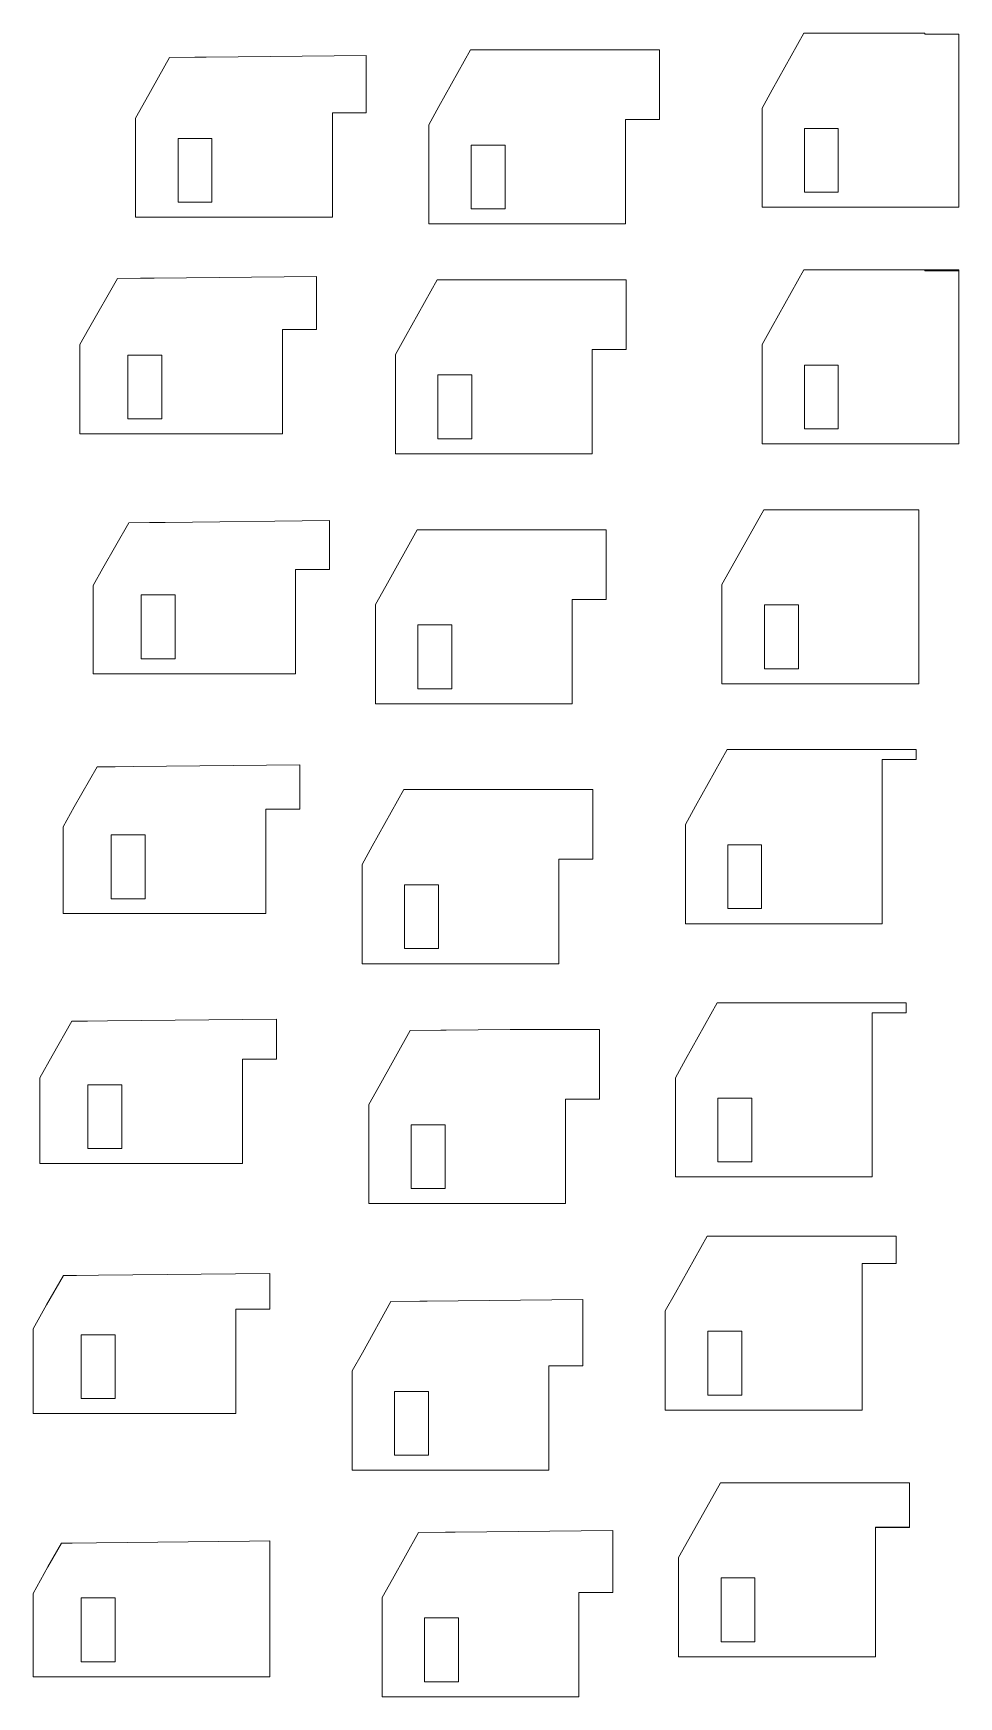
# Model space of a CAD drawing. Header units: millimetres. Extents: x -3396 to 75, y -180 to 2055.
# Drawn here: x -3395.9 to -3314.1, y 1804.7 to 1951.6 of the extents above; entities that cross this region are included whole.
import ezdxf

# ---------------------------------------------------------------- set-up
doc = ezdxf.new("R2010")
doc.units = ezdxf.units.MM

msp = doc.modelspace()

# ---------------------------------------------------------------- linework, layer by layer
at = {"color": 7, "linetype": 'Continuous', "lineweight": 15}
for p, q in [((-3327.81, 1951.6), (-3330.6, 1946.61)), ((-3327.81, 1951.6), (-3317.13, 1951.6)), ((-3317.13, 1951.52), (-3317.13, 1951.6)), ((-3317.13, 1951.52), (-3314.13, 1951.52)), ((-3314.13, 1951.52), (-3314.13, 1936.24)), ((-3383.82, 1949.47), (-3385.92, 1945.73)), ((-3383.82, 1949.47), (-3381.59, 1949.49)), ((-3380.57, 1949.5), (-3381.59, 1949.49)), ((-3366.44, 1949.65), (-3380.57, 1949.5)), ((-3366.44, 1944.57), (-3366.44, 1949.65)), ((-3357.23, 1950.13), (-3360.03, 1945.14)), ((-3357.23, 1950.13), (-3340.55, 1950.13)), ((-3340.55, 1943.98), (-3340.55, 1950.13)), ((-3330.6, 1946.61), (-3331.5, 1945)), ((-3385.92, 1945.73), (-3386.82, 1944.12)), ((-3360.03, 1945.14), (-3360.93, 1943.53)), ((-3331.5, 1945), (-3331.5, 1944.93)), ((-3331.5, 1944.93), (-3331.5, 1944.89)), ((-3331.5, 1944.89), (-3331.5, 1939.8)), ((-3386.82, 1944.12), (-3386.82, 1944.04)), ((-3386.82, 1944.04), (-3386.82, 1944.01)), ((-3386.82, 1944.01), (-3386.82, 1938.92)), ((-3369.44, 1944.57), (-3369.44, 1935.36)), ((-3366.44, 1944.57), (-3369.44, 1944.57)), ((-3360.93, 1943.53), (-3360.93, 1943.45)), ((-3360.93, 1943.45), (-3360.93, 1943.42)), ((-3360.93, 1943.42), (-3360.93, 1938.33)), ((-3343.55, 1943.98), (-3343.55, 1934.77)), ((-3343.55, 1943.98), (-3340.55, 1943.98)), ((-3324.76, 1943.2), (-3327.76, 1943.2)), ((-3327.76, 1943.2), (-3327.76, 1937.57)), ((-3324.76, 1937.57), (-3324.76, 1943.2)), ((-3380.07, 1942.31), (-3383.07, 1942.31)), ((-3383.07, 1942.31), (-3383.07, 1936.68)), ((-3380.07, 1936.68), (-3380.07, 1942.31)), ((-3354.18, 1941.73), (-3357.18, 1941.73)), ((-3357.18, 1941.73), (-3357.18, 1936.09)), ((-3354.18, 1936.09), (-3354.18, 1941.73)), ((-3386.82, 1938.92), (-3386.82, 1935.36)), ((-3331.5, 1939.8), (-3331.5, 1936.24)), ((-3360.93, 1938.33), (-3360.93, 1934.77)), ((-3327.76, 1937.57), (-3324.76, 1937.57)), ((-3383.07, 1936.68), (-3380.07, 1936.68)), ((-3357.18, 1936.09), (-3354.18, 1936.09)), ((-3331.5, 1936.24), (-3314.13, 1936.24)), ((-3386.82, 1935.36), (-3369.44, 1935.36)), ((-3360.93, 1934.77), (-3343.55, 1934.77)), ((-3390.98, 1925.48), (-3388.41, 1929.96)), ((-3388.41, 1929.96), (-3386.39, 1929.98)), ((-3385.18, 1929.99), (-3386.39, 1929.98)), ((-3370.85, 1930.14), (-3385.18, 1929.99)), ((-3370.85, 1925.45), (-3370.85, 1930.14)), ((-3327.81, 1930.71), (-3330.6, 1925.72)), ((-3327.81, 1930.71), (-3317.13, 1930.71)), ((-3317.13, 1930.63), (-3317.13, 1930.71)), ((-3314.13, 1930.71), (-3317.13, 1930.71)), ((-3317.13, 1930.63), (-3314.13, 1930.63)), ((-3314.13, 1930.63), (-3314.13, 1930.71)), ((-3314.13, 1930.63), (-3314.13, 1915.35)), ((-3360.18, 1929.83), (-3362.97, 1924.84)), ((-3360.18, 1929.83), (-3343.49, 1929.83)), ((-3343.49, 1923.68), (-3343.49, 1929.83)), ((-3330.6, 1925.72), (-3331.5, 1924.11)), ((-3390.98, 1925.48), (-3391.73, 1924.12)), ((-3391.73, 1924.12), (-3391.73, 1923.62)), ((-3370.85, 1925.45), (-3373.85, 1925.45)), ((-3373.85, 1925.45), (-3373.85, 1916.23)), ((-3362.97, 1924.84), (-3363.87, 1923.23)), ((-3331.5, 1924.11), (-3331.5, 1924.04)), ((-3391.73, 1923.62), (-3391.73, 1922.96)), ((-3391.73, 1917.11), (-3391.73, 1922.96)), ((-3384.49, 1923.19), (-3387.49, 1923.19)), ((-3387.49, 1923.19), (-3387.49, 1917.56)), ((-3384.49, 1917.56), (-3384.49, 1923.19)), ((-3363.87, 1923.23), (-3363.87, 1923.15)), ((-3363.87, 1923.15), (-3363.87, 1923.12)), ((-3363.87, 1923.12), (-3363.87, 1918.03)), ((-3343.49, 1923.68), (-3346.49, 1923.68)), ((-3346.49, 1923.68), (-3346.49, 1914.47)), ((-3331.5, 1924.04), (-3331.5, 1924)), ((-3331.5, 1924), (-3331.5, 1918.91)), ((-3357.13, 1921.43), (-3360.13, 1921.43)), ((-3360.13, 1921.43), (-3360.13, 1915.79)), ((-3357.13, 1915.79), (-3357.13, 1921.43)), ((-3324.76, 1922.31), (-3327.76, 1922.31)), ((-3327.76, 1922.31), (-3327.76, 1916.68)), ((-3324.76, 1916.68), (-3324.76, 1922.31)), ((-3331.5, 1918.91), (-3331.5, 1915.35)), ((-3391.73, 1916.66), (-3391.73, 1917.11)), ((-3387.49, 1917.56), (-3384.49, 1917.56)), ((-3363.87, 1918.03), (-3363.87, 1914.47)), ((-3391.73, 1916.23), (-3391.73, 1916.66)), ((-3391.73, 1916.23), (-3373.85, 1916.23)), ((-3360.13, 1915.79), (-3357.13, 1915.79)), ((-3331.5, 1915.35), (-3314.13, 1915.35)), ((-3327.76, 1916.68), (-3324.76, 1916.68)), ((-3363.87, 1914.47), (-3346.49, 1914.47)), ((-3331.34, 1909.53), (-3334.14, 1904.54)), ((-3331.34, 1909.53), (-3317.66, 1909.53)), ((-3317.66, 1909.53), (-3317.66, 1894.17)), ((-3389.7, 1904.38), (-3387.4, 1908.39)), ((-3387.4, 1908.39), (-3385.59, 1908.41)), ((-3384.2, 1908.42), (-3385.59, 1908.41)), ((-3369.68, 1908.57), (-3384.2, 1908.42)), ((-3369.68, 1904.26), (-3369.68, 1908.57)), ((-3361.94, 1907.77), (-3364.73, 1902.77)), ((-3361.94, 1907.77), (-3345.26, 1907.77)), ((-3345.26, 1901.61), (-3345.26, 1907.77)), ((-3389.7, 1904.38), (-3390.56, 1902.83)), ((-3372.68, 1904.26), (-3372.68, 1895.05)), ((-3369.68, 1904.26), (-3372.68, 1904.26)), ((-3334.14, 1904.54), (-3335.04, 1902.93)), ((-3390.56, 1902.83), (-3390.55, 1902.44)), ((-3390.55, 1902.44), (-3390.56, 1901.78)), ((-3364.73, 1902.77), (-3365.63, 1901.16)), ((-3335.04, 1902.93), (-3335.04, 1902.85)), ((-3335.04, 1902.85), (-3335.04, 1902.82)), ((-3335.04, 1902.82), (-3335.04, 1897.73)), ((-3390.56, 1901.78), (-3390.56, 1895.93)), ((-3383.31, 1902.01), (-3386.31, 1902.01)), ((-3386.31, 1902.01), (-3386.31, 1896.38)), ((-3383.31, 1896.38), (-3383.31, 1902.01)), ((-3365.63, 1901.16), (-3365.63, 1901.09)), ((-3365.63, 1901.09), (-3365.63, 1901.05)), ((-3365.63, 1901.05), (-3365.63, 1895.96)), ((-3345.26, 1901.61), (-3348.26, 1901.61)), ((-3348.26, 1901.61), (-3348.26, 1892.4)), ((-3328.29, 1901.13), (-3331.29, 1901.13)), ((-3331.29, 1901.13), (-3331.29, 1895.49)), ((-3328.29, 1895.49), (-3328.29, 1901.13)), ((-3358.89, 1899.36), (-3361.89, 1899.36)), ((-3361.89, 1899.36), (-3361.89, 1893.73)), ((-3358.89, 1893.73), (-3358.89, 1899.36)), ((-3335.04, 1897.73), (-3335.04, 1894.17)), ((-3386.31, 1896.38), (-3383.31, 1896.38)), ((-3390.56, 1895.93), (-3390.56, 1895.47)), ((-3390.56, 1895.47), (-3390.56, 1895.05)), ((-3390.56, 1895.05), (-3372.68, 1895.05)), ((-3365.63, 1895.96), (-3365.63, 1892.4)), ((-3331.29, 1895.49), (-3328.29, 1895.49)), ((-3361.89, 1893.73), (-3358.89, 1893.73)), ((-3335.04, 1894.17), (-3317.66, 1894.17)), ((-3365.63, 1892.4), (-3348.26, 1892.4)), ((-3334.58, 1888.35), (-3337.37, 1883.35)), ((-3334.58, 1888.35), (-3317.89, 1888.35)), ((-3320.89, 1887.48), (-3320.89, 1872.98)), ((-3320.89, 1887.48), (-3317.89, 1887.48)), ((-3317.89, 1887.48), (-3317.89, 1888.35)), ((-3392.24, 1883.29), (-3390.21, 1886.82)), ((-3390.21, 1886.82), (-3388.62, 1886.84)), ((-3387.04, 1886.85), (-3388.62, 1886.84)), ((-3372.32, 1887), (-3387.04, 1886.85)), ((-3372.32, 1883.08), (-3372.32, 1887)), ((-3363.12, 1884.82), (-3365.91, 1879.82)), ((-3363.12, 1884.82), (-3346.43, 1884.82)), ((-3346.43, 1878.67), (-3346.43, 1884.82)), ((-3392.24, 1883.29), (-3393.2, 1881.54)), ((-3375.32, 1883.08), (-3375.32, 1873.87)), ((-3372.32, 1883.08), (-3375.32, 1883.08)), ((-3337.37, 1883.35), (-3338.27, 1881.74)), ((-3393.2, 1881.54), (-3393.2, 1881.26)), ((-3338.27, 1881.74), (-3338.27, 1881.67)), ((-3338.27, 1881.67), (-3338.27, 1881.64)), ((-3338.27, 1881.64), (-3338.27, 1876.54)), ((-3393.2, 1881.26), (-3393.2, 1880.6)), ((-3393.2, 1880.6), (-3393.2, 1874.74)), ((-3385.96, 1880.82), (-3388.96, 1880.82)), ((-3388.96, 1880.82), (-3388.96, 1875.19)), ((-3385.96, 1875.19), (-3385.96, 1880.82)), ((-3365.91, 1879.82), (-3366.81, 1878.21)), ((-3349.43, 1878.67), (-3349.43, 1869.45)), ((-3346.43, 1878.67), (-3349.43, 1878.67)), ((-3331.53, 1879.94), (-3334.53, 1879.94)), ((-3334.53, 1879.94), (-3334.53, 1874.31)), ((-3331.53, 1874.31), (-3331.53, 1879.94)), ((-3366.81, 1878.21), (-3366.81, 1878.14)), ((-3366.81, 1878.14), (-3366.81, 1878.11)), ((-3366.81, 1878.11), (-3366.81, 1873.01)), ((-3360.07, 1876.41), (-3363.07, 1876.41)), ((-3363.07, 1876.41), (-3363.07, 1870.78)), ((-3360.07, 1870.78), (-3360.07, 1876.41)), ((-3338.27, 1876.54), (-3338.27, 1872.98)), ((-3393.2, 1874.74), (-3393.2, 1874.29)), ((-3393.2, 1874.29), (-3393.2, 1873.87)), ((-3388.96, 1875.19), (-3385.96, 1875.19)), ((-3334.53, 1874.31), (-3331.53, 1874.31)), ((-3393.2, 1873.87), (-3375.32, 1873.87)), ((-3366.81, 1873.01), (-3366.81, 1869.45)), ((-3338.27, 1872.98), (-3320.89, 1872.98)), ((-3363.07, 1870.78), (-3360.07, 1870.78)), ((-3366.81, 1869.45), (-3349.43, 1869.45)), ((-3335.46, 1865.99), (-3338.25, 1860.99)), ((-3335.46, 1865.99), (-3318.78, 1865.99)), ((-3318.78, 1865.12), (-3318.78, 1865.99)), ((-3394.19, 1861.32), (-3392.44, 1864.37)), ((-3392.44, 1864.37), (-3391.06, 1864.38)), ((-3389.3, 1864.4), (-3391.06, 1864.38)), ((-3374.38, 1864.55), (-3389.3, 1864.4)), ((-3374.38, 1861.01), (-3374.38, 1864.55)), ((-3318.78, 1865.12), (-3321.78, 1865.12)), ((-3321.78, 1865.12), (-3321.78, 1850.62)), ((-3362.58, 1863.54), (-3365.32, 1858.64)), ((-3362.58, 1863.54), (-3359.86, 1863.57)), ((-3359.39, 1863.58), (-3359.86, 1863.57)), ((-3353.75, 1863.63), (-3359.39, 1863.58)), ((-3353.75, 1863.63), (-3345.84, 1863.63)), ((-3345.84, 1857.48), (-3345.84, 1863.63)), ((-3394.19, 1861.32), (-3395.26, 1859.37)), ((-3377.38, 1861.01), (-3377.38, 1851.8)), ((-3374.38, 1861.01), (-3377.38, 1861.01)), ((-3338.25, 1860.99), (-3339.15, 1859.38)), ((-3395.26, 1859.37), (-3395.26, 1859.19)), ((-3395.26, 1859.19), (-3395.26, 1858.53)), ((-3395.26, 1858.53), (-3395.26, 1852.68)), ((-3388.02, 1858.76), (-3391.02, 1858.76)), ((-3391.02, 1858.76), (-3391.02, 1853.13)), ((-3388.02, 1853.13), (-3388.02, 1858.76)), ((-3365.32, 1858.64), (-3366.22, 1857.03)), ((-3339.15, 1859.38), (-3339.15, 1859.31)), ((-3339.15, 1859.31), (-3339.15, 1859.28)), ((-3339.15, 1859.28), (-3339.15, 1854.18)), ((-3366.22, 1857.03), (-3366.22, 1856.96)), ((-3366.22, 1856.96), (-3366.22, 1856.92)), ((-3366.22, 1856.92), (-3366.22, 1851.83)), ((-3348.84, 1857.48), (-3348.84, 1848.27)), ((-3345.84, 1857.48), (-3348.84, 1857.48)), ((-3332.41, 1857.58), (-3335.41, 1857.58)), ((-3335.41, 1857.58), (-3335.41, 1851.95)), ((-3332.41, 1851.95), (-3332.41, 1857.58)), ((-3359.48, 1855.23), (-3362.48, 1855.23)), ((-3362.48, 1855.23), (-3362.48, 1849.6)), ((-3359.48, 1849.6), (-3359.48, 1855.23)), ((-3339.15, 1854.18), (-3339.15, 1850.62)), ((-3395.26, 1852.68), (-3395.26, 1852.22)), ((-3395.26, 1852.22), (-3395.26, 1851.8)), ((-3391.02, 1853.13), (-3388.02, 1853.13)), ((-3395.26, 1851.8), (-3377.38, 1851.8)), ((-3366.22, 1851.83), (-3366.22, 1848.27)), ((-3335.41, 1851.95), (-3332.41, 1851.95)), ((-3362.48, 1849.6), (-3359.48, 1849.6)), ((-3339.15, 1850.62), (-3321.78, 1850.62)), ((-3366.22, 1848.27), (-3348.84, 1848.27)), ((-3336.35, 1845.39), (-3339.14, 1840.4)), ((-3336.35, 1845.39), (-3319.66, 1845.39)), ((-3319.66, 1842.99), (-3319.66, 1845.39)), ((-3394.67, 1839.34), (-3393.19, 1841.92)), ((-3393.19, 1841.92), (-3392.03, 1841.93)), ((-3390.08, 1841.95), (-3392.03, 1841.93)), ((-3374.97, 1842.1), (-3390.08, 1841.95)), ((-3374.97, 1838.95), (-3374.97, 1842.1)), ((-3322.66, 1842.99), (-3322.66, 1830.03)), ((-3322.66, 1842.99), (-3319.66, 1842.99)), ((-3339.14, 1840.4), (-3340.04, 1838.79)), ((-3394.67, 1839.34), (-3395.85, 1837.2)), ((-3377.97, 1838.95), (-3377.97, 1829.73)), ((-3374.97, 1838.95), (-3377.97, 1838.95)), ((-3364.27, 1839.62), (-3366.79, 1835.1)), ((-3364.27, 1839.62), (-3361.71, 1839.65)), ((-3361.06, 1839.65), (-3361.71, 1839.65)), ((-3347.32, 1839.79), (-3361.06, 1839.65)), ((-3347.32, 1833.95), (-3347.32, 1839.79)), ((-3340.04, 1838.79), (-3340.04, 1838.72)), ((-3340.04, 1838.72), (-3340.04, 1838.68)), ((-3340.04, 1838.68), (-3340.04, 1833.59)), ((-3395.85, 1837.2), (-3395.85, 1837.13)), ((-3395.85, 1837.13), (-3395.85, 1836.46)), ((-3395.85, 1836.46), (-3395.85, 1830.61)), ((-3388.61, 1836.69), (-3391.61, 1836.69)), ((-3391.61, 1836.69), (-3391.61, 1831.06)), ((-3388.61, 1831.06), (-3388.61, 1836.69)), ((-3333.29, 1836.99), (-3336.29, 1836.99)), ((-3336.29, 1836.99), (-3336.29, 1831.36)), ((-3333.29, 1831.36), (-3333.29, 1836.99)), ((-3366.79, 1835.1), (-3367.69, 1833.49)), ((-3367.69, 1833.49), (-3367.69, 1833.42)), ((-3367.69, 1833.42), (-3367.69, 1833.39)), ((-3367.69, 1833.39), (-3367.69, 1828.29)), ((-3347.32, 1833.95), (-3350.32, 1833.95)), ((-3350.32, 1833.95), (-3350.32, 1824.73)), ((-3340.04, 1833.59), (-3340.04, 1830.03)), ((-3360.95, 1831.69), (-3363.95, 1831.69)), ((-3363.95, 1831.69), (-3363.95, 1826.06)), ((-3360.95, 1826.06), (-3360.95, 1831.69)), ((-3395.85, 1830.61), (-3395.85, 1830.16)), ((-3395.85, 1830.16), (-3395.85, 1829.73)), ((-3391.61, 1831.06), (-3388.61, 1831.06)), ((-3336.29, 1831.36), (-3333.29, 1831.36)), ((-3395.85, 1829.73), (-3377.97, 1829.73)), ((-3340.04, 1830.03), (-3322.66, 1830.03)), ((-3367.69, 1828.29), (-3367.69, 1824.73)), ((-3363.95, 1826.06), (-3360.95, 1826.06)), ((-3367.69, 1824.73), (-3350.32, 1824.73)), ((-3335.17, 1823.62), (-3337.96, 1818.63)), ((-3335.17, 1823.62), (-3318.48, 1823.62)), ((-3318.48, 1819.71), (-3318.48, 1823.62)), ((-3376.75, 1818.46), (-3390.28, 1818.32)), ((-3374.97, 1818.48), (-3376.75, 1818.46)), ((-3374.97, 1806.49), (-3374.97, 1818.48)), ((-3361.84, 1819.23), (-3364.14, 1815.1)), ((-3361.84, 1819.23), (-3359.44, 1819.25)), ((-3358.61, 1819.26), (-3359.44, 1819.25)), ((-3344.67, 1819.4), (-3358.61, 1819.26)), ((-3344.67, 1813.94), (-3344.67, 1819.4)), ((-3337.96, 1818.63), (-3338.86, 1817.02)), ((-3321.48, 1819.71), (-3321.48, 1808.26)), ((-3321.48, 1819.71), (-3318.48, 1819.71)), ((-3321.48, 1819.67), (-3318.48, 1819.67)), ((-3318.48, 1819.67), (-3318.48, 1819.71)), ((-3394.56, 1816.19), (-3393.36, 1818.29)), ((-3393.36, 1818.29), (-3392.41, 1818.3)), ((-3390.28, 1818.32), (-3392.41, 1818.3)), ((-3338.86, 1817.02), (-3338.86, 1816.95)), ((-3338.86, 1816.95), (-3338.86, 1816.91)), ((-3338.86, 1816.91), (-3338.86, 1811.82)), ((-3394.56, 1816.19), (-3395.85, 1813.85)), ((-3364.14, 1815.1), (-3365.04, 1813.49)), ((-3347.67, 1813.94), (-3347.67, 1804.73)), ((-3344.67, 1813.94), (-3347.67, 1813.94)), ((-3332.12, 1815.22), (-3335.12, 1815.22)), ((-3335.12, 1815.22), (-3335.12, 1809.58)), ((-3332.12, 1809.58), (-3332.12, 1815.22)), ((-3395.85, 1813.85), (-3395.85, 1813.22)), ((-3395.85, 1813.22), (-3395.85, 1807.37)), ((-3388.61, 1813.45), (-3391.61, 1813.45)), ((-3391.61, 1813.45), (-3391.61, 1807.82)), ((-3388.61, 1807.82), (-3388.61, 1813.45)), ((-3365.04, 1813.49), (-3365.04, 1813.41)), ((-3365.04, 1813.41), (-3365.04, 1813.38)), ((-3365.04, 1813.38), (-3365.04, 1808.29)), ((-3358.3, 1811.69), (-3361.3, 1811.69)), ((-3361.3, 1811.69), (-3361.3, 1806.05)), ((-3358.3, 1806.05), (-3358.3, 1811.69)), ((-3338.86, 1811.82), (-3338.86, 1808.26)), ((-3335.12, 1809.58), (-3332.12, 1809.58)), ((-3365.04, 1808.29), (-3365.04, 1804.73)), ((-3338.86, 1808.26), (-3321.48, 1808.26)), ((-3395.85, 1807.37), (-3395.85, 1806.92)), ((-3395.85, 1806.92), (-3395.85, 1806.49)), ((-3391.61, 1807.82), (-3388.61, 1807.82)), ((-3395.85, 1806.49), (-3374.97, 1806.49)), ((-3361.3, 1806.05), (-3358.3, 1806.05)), ((-3365.04, 1804.73), (-3347.67, 1804.73))]:
    msp.add_line(p, q, dxfattribs=at)

doc.saveas('drawing.dxf')
